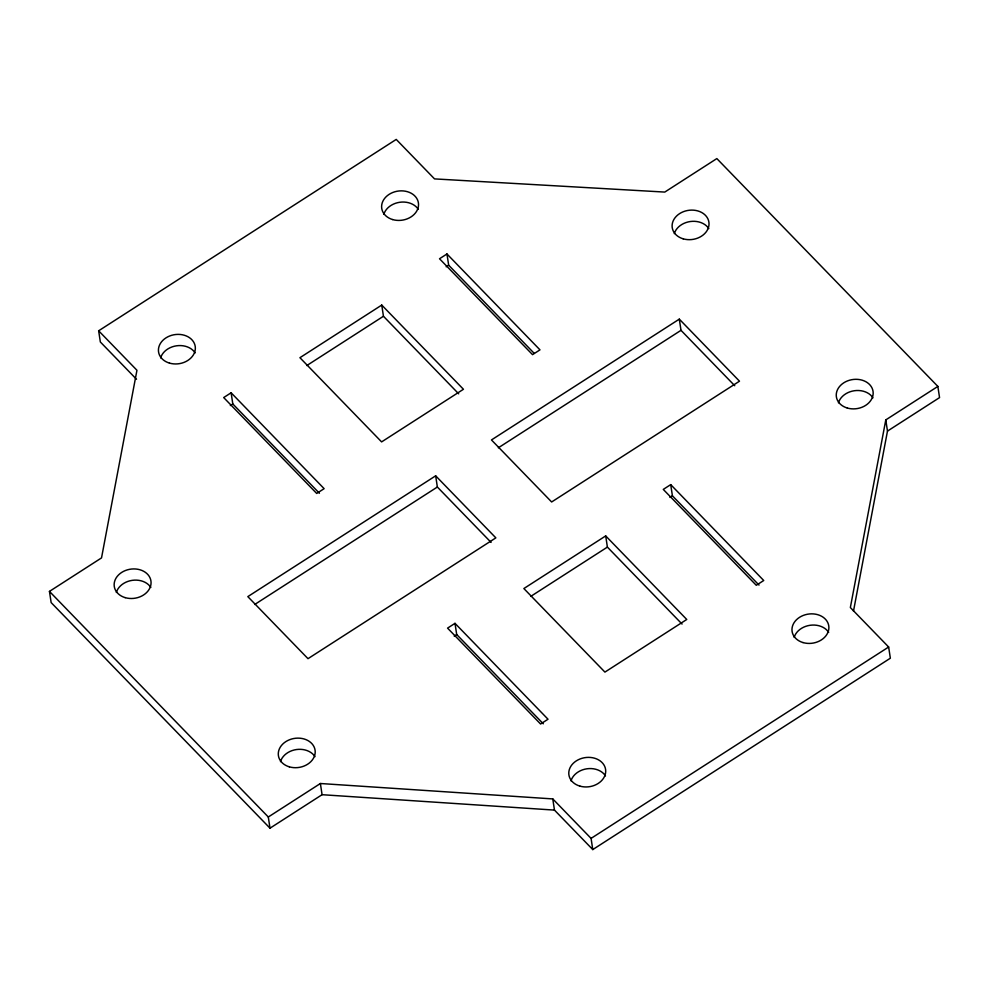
<?xml version="1.0" encoding="UTF-8"?>
<svg xmlns="http://www.w3.org/2000/svg" width="989" height="989" viewBox="0 0 989 989"><rect width="100%" height="100%" fill="white"/><g stroke="black" fill="none" stroke-linecap="round" stroke-linejoin="round"><path stroke-width="1.48" d="M136.519 379.269L100.346 341.984L98.653 330.796L396.23 139.424L434.53 178.898L664.769 192.076L716.84 158.586L937.856 386.415L885.785 419.905L850.355 607.543L888.654 647.016L890.347 658.204L592.77 849.576L554.47 810.102L552.777 798.914L320.387 783.511L268.303 817.001L269.997 828.189L322.068 794.699L554.47 810.102M853.482 611.165L887.479 431.093L885.785 419.905M231.117 392.781L223.687 397.566L316.69 493.449L324.132 488.665L231.117 392.781L232.811 403.969L319.41 493.239M446.966 253.975L439.524 258.759L532.539 354.643L539.982 349.859L446.966 253.975L448.66 265.176L534.184 353.333M381.754 305.069L299.927 357.697L381.606 441.898L463.445 389.27L381.754 305.069L383.448 316.257L458.686 393.82M230.338 405.564L232.811 403.969M446.175 266.77L448.66 265.176M306.813 365.547L383.448 316.257M269.997 828.189L51.144 602.585L49.45 591.397L101.521 557.907L136.952 370.269L98.653 330.796M435.667 475.82L247.819 596.627L307.999 658.674L495.848 537.868L435.667 475.82L437.361 487.021L491.088 542.405M679.307 319.138L491.459 439.944L551.639 501.979L739.488 381.185L679.307 319.138L681.001 330.326L734.74 385.722M254.692 604.489L437.361 487.021M498.332 447.807L681.001 330.326M455.002 623.342L447.56 628.126L540.575 724.01L548.017 719.226L455.002 623.342L456.695 634.53L543.295 723.8M670.715 484.622L663.273 489.407L756.288 585.29L763.731 580.506L670.715 484.622L672.409 495.81L759.008 585.08M605.701 535.914L523.861 588.542L604.922 672.1L686.762 619.473L605.701 535.914L607.394 547.102L682.051 624.059M454.223 636.125L456.695 634.53M669.924 497.405L672.409 495.81M530.747 596.392L607.394 547.102M887.479 431.093L939.55 397.603L937.856 386.415M592.77 849.576L591.076 838.388L888.654 647.016M552.777 798.914L591.076 838.388M49.45 591.397L268.303 817.001M320.387 783.511L322.068 794.699M570.987 780.865A18.544 14.699 -8.6 0 1 586.897 768.799A18.544 14.699 -8.6 0 1 605.491 775.895M116.343 592.411A18.544 14.699 -8.6 0 1 132.254 580.345A18.544 14.699 -8.6 0 1 150.847 587.441M838.449 402.795A18.544 14.699 -8.6 0 1 854.36 390.729A18.544 14.699 -8.6 0 1 872.953 397.825M280.493 761.617A18.544 14.699 -8.6 0 1 296.403 749.551A18.544 14.699 -8.6 0 1 314.997 756.647M794.167 637.349A18.544 14.699 -8.6 0 1 810.078 625.283A18.544 14.699 -8.6 0 1 828.671 632.367M674.313 233.602A18.544 14.699 -8.6 0 1 690.223 221.536A18.544 14.699 -8.6 0 1 708.816 228.62M383.819 214.341A18.544 14.699 -8.6 0 1 399.729 202.275A18.544 14.699 -8.6 0 1 418.322 209.371M160.626 357.87A18.544 14.699 -8.6 0 1 176.537 345.804A18.544 14.699 -8.6 0 1 195.13 352.9M847.289 408.024A18.544 14.699 -8.6 0 0 873.064 391.446A18.544 14.699 -8.6 0 0 843.765 382.817A18.544 14.699 -8.6 0 0 847.289 408.024M683.152 238.819A18.544 14.699 -8.6 0 0 708.915 222.253A18.544 14.699 -8.6 0 0 679.616 213.612A18.544 14.699 -8.6 0 0 683.152 238.819M392.658 219.57A18.544 14.699 -8.6 0 0 418.421 202.992A18.544 14.699 -8.6 0 0 389.122 194.363A18.544 14.699 -8.6 0 0 392.658 219.57M169.465 363.099A18.544 14.699 -8.6 0 0 195.241 346.521A18.544 14.699 -8.6 0 0 165.942 337.892A18.544 14.699 -8.6 0 0 169.465 363.099M125.183 597.64A18.544 14.699 -8.6 0 0 150.958 581.062A18.544 14.699 -8.6 0 0 121.659 572.433A18.544 14.699 -8.6 0 0 125.183 597.64M289.332 766.846A18.544 14.699 -8.6 0 0 315.095 750.268A18.544 14.699 -8.6 0 0 285.796 741.639A18.544 14.699 -8.6 0 0 289.332 766.846M579.826 786.094A18.544 14.699 -8.6 0 0 605.602 769.529A18.544 14.699 -8.6 0 0 576.29 760.887A18.544 14.699 -8.6 0 0 579.826 786.094M803.006 642.566A18.544 14.699 -8.6 0 0 828.782 626A18.544 14.699 -8.6 0 0 799.483 617.359A18.544 14.699 -8.6 0 0 803.006 642.566"/></g></svg>
